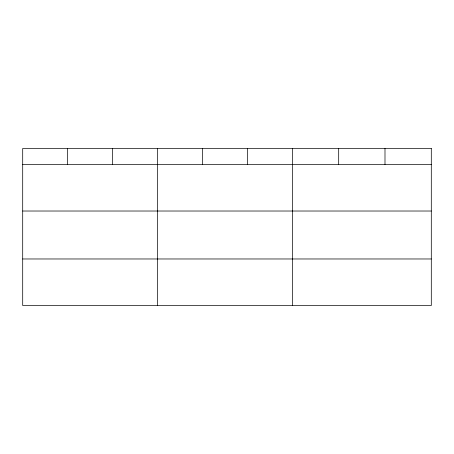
<?xml version="1.0" encoding="UTF-8"?>
<svg xmlns="http://www.w3.org/2000/svg" width="454" height="454" viewBox="0 0 454 454"><rect width="100%" height="100%" fill="white"/><g stroke="black" fill="none" stroke-linecap="round" stroke-linejoin="round"><path stroke-width="0.68" d="M22.7 164.473L431.3 164.473M22.7 211.019L431.3 211.019M22.7 258.973L431.3 258.973M384.992 148.481L384.992 164.473M338.684 148.481L338.684 164.473M292.376 148.481L292.376 305.519M247.43 148.481L247.43 164.473M202.484 148.481L202.484 164.473M157.538 148.481L157.538 305.519M112.592 148.481L112.592 164.473M67.646 148.481L67.646 164.473M431.3 148.481L22.7 148.481L22.7 305.519L431.3 305.519L431.3 148.481"/></g></svg>
